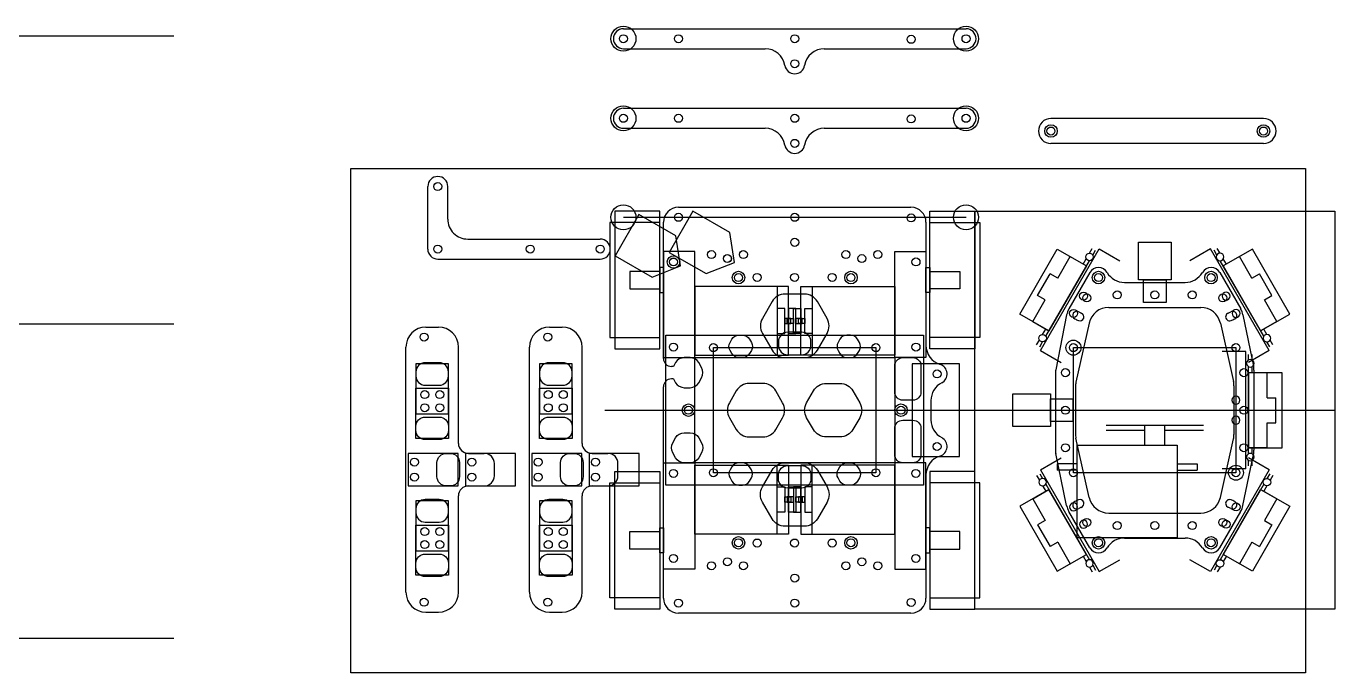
# Model space of a CAD drawing. Header units: millimetres. Extents: x -611 to 3806, y -1959 to 573.
# Drawn here: x 198 to 722, y -445 to -187 of the extents above; entities that cross this region are included whole.
import ezdxf

# ---------------------------------------------------------------- set-up
doc = ezdxf.new("R2010")
doc.units = ezdxf.units.MM
for name, color, linetype in [('内切', 7, 'Continuous'), ('外切', 2, 'Continuous'), ('部件', 22, 'Continuous')]:
    doc.layers.add(name, color=color, linetype=linetype)

# ---------------------------------------------------------------- blocks, each defined once
blk = doc.blocks.new('A$C40E74946')
at = {"layer": '部件', "color": 6}
blk.add_line((76.5, 28.5), (76.5, 56), dxfattribs=at)
at = {"layer": '部件', "color": 1}
for points in [[(11.5, 53.5), (29.5, 53.5), (29.5, -1.5), (11.5, -1.5)], [(31, 57), (43.5, 57), (43.5, 14.5), (31, 14.5)], [(43.5, 28.5), (43.5, 56), (81, 56), (81, 28.5)], [(81, 47.3), (84, 47.3), (84, 37.3), (81, 37.3)], [(84, 43.3), (86.5, 43.3), (86.5, 41.3), (84, 41.3)], [(17.5, 29.5), (29.5, 29.5), (29.5, 22.5), (17.5, 22.5)], [(29.5, 31), (31, 31), (31, 21), (29.5, 21)]]:
    blk.add_lwpolyline(points, close=True, dxfattribs=at)
at = {"layer": '部件'}
blk.add_lwpolyline([(9.5, 49), (29.5, 49), (29.5, 3), (9.5, 3)], close=True, dxfattribs=at)
at = {"layer": '部件', "color": 6}
for points in [[(76.5, 47.3), (79.5, 47.3), (79.5, 37.3), (76.5, 37.3)], [(79.5, 43.3), (82, 43.3), (82, 41.3), (79.5, 41.3)]]:
    blk.add_lwpolyline(points, close=True, dxfattribs=at)
at = {"layer": '部件', "color": 1, "lineweight": 0}
for centre in [(35, 52.75), (35, 18.75)]:
    blk.add_circle(centre, 1.6, dxfattribs=at)
blk = doc.blocks.new('A$C26002F25')
blk.add_lwpolyline([(9.5, 0), (19, 7.6), (19, 24.6), (0, 24.6), (0, 7.6), (9.5, 0)])
blk.add_circle((9.5, 3.2, -58.01), 1.56)
blk = doc.blocks.new('ry')
at = {"layer": '部件', "color": 3}
for p, q in [((400.85, -48.2), (400.85, -44.7)), ((400.85, -44.7), (410.85, -44.7)), ((410.85, -48.2), (410.85, -44.7)), ((390.85, -48.2), (400.85, -48.2)), ((390.85, -48.2), (390.85, -55.7)), ((410.85, -48.2), (420.85, -48.2)), ((420.85, -48.2), (420.85, -55.7)), ((383.6, -54.2), (385.8, -54.2)), ((383.6, -55.7), (385.8, -55.7)), ((388.4, -54.2), (390.85, -54.2)), ((388.4, -55.7), (423.3, -55.7)), ((420.85, -54.2), (423.3, -54.2)), ((425.9, -54.2), (428.1, -54.2)), ((425.9, -55.7), (428.1, -55.7))]:
    blk.add_line(p, q, dxfattribs=at)
at = {"layer": '部件', "color": 6}
for p, q in [((382.35, -56.7), (429.35, -56.7)), ((382.35, -56.7), (382.35, -66.2)), ((429.35, -56.7), (429.35, -66.2))]:
    blk.add_line(p, q, dxfattribs=at)
blk.add_lwpolyline([(390.85, -42.2), (420.85, -42.2), (420.85, -55.7), (390.85, -55.7)], close=True, dxfattribs=at)
at = {"layer": '部件', "color": 3}
for centre in [(387.1, -54.95), (424.6, -54.95)]:
    blk.add_circle(centre, 1.5, dxfattribs=at)
at = {"layer": '部件', "color": 6}
for centre in [(401.85, -60.7), (409.85, -60.7)]:
    blk.add_circle(centre, 1.6, dxfattribs=at)
blk = doc.blocks.new('rt')
at = {"layer": '部件', "color": 3}
for points in [[(444.6, -44), (457.6, -44), (457.6, -59), (444.6, -59)], [(446.6, -59), (455.6, -59), (455.6, -68), (446.6, -68)]]:
    blk.add_lwpolyline(points, close=True, dxfattribs=at)
blk.add_circle((451.1, -65), 1.6, dxfattribs=at)
blk = doc.blocks.new('shifu')
at = {"layer": '部件'}
for p, q in [((627.53, -447.08), (666.53, -447.08)), ((627.53, -449.08), (643.03, -449.08)), ((643.03, -455.08), (643.03, -447.08)), ((651.03, -455.08), (651.03, -447.08)), ((651.03, -449.08), (666.53, -449.08)), ((616.03, -462.58), (608.03, -462.58)), ((608.03, -462.58), (608.03, -465.08)), ((616.03, -465.08), (608.03, -465.08)), ((656.03, -462.58), (664.03, -462.58)), ((656.03, -465.08), (664.03, -465.08)), ((664.03, -462.58), (664.03, -465.08))]:
    blk.add_line(p, q, dxfattribs=at)
blk.add_lwpolyline([(616.03, -455.08), (656.03, -455.08), (656.03, -492.08), (616.03, -492.08)], close=True, dxfattribs=at)

msp = doc.modelspace()

# ---------------------------------------------------------------- linework, layer by layer
at = {"layer": '内切'}
for points in [[(518.694, -303.511), (514.826, -296.812, 0.2679492), (509.63, -293.812), (501.895, -293.812, 0.2679492), (496.698, -296.812), (492.831, -303.511, 0.2679492), (492.831, -309.511), (496.698, -316.211, 0.2679492), (501.895, -319.211), (509.63, -319.211, 0.2679492), (514.826, -316.211), (518.694, -309.511, 0.2679492)], [(488.421, -316.311), (487.671, -317.611, -0.2679492), (484.9, -319.211), (483.4, -319.211, -0.2679492), (480.629, -317.611), (479.879, -316.311, -0.2679492), (479.879, -313.111), (480.629, -311.812, -0.2679492), (483.4, -310.212), (484.9, -310.212, -0.2679492), (487.671, -311.812), (488.421, -313.111, -0.2679492)], [(523.103, -316.311), (523.853, -317.611, 0.2679492), (526.625, -319.211), (528.125, -319.211, 0.2679492), (530.896, -317.611), (531.646, -316.311, 0.2679492), (531.646, -313.111), (530.896, -311.812, 0.2679492), (528.125, -310.212), (526.625, -310.212, 0.2679492), (523.853, -311.812), (523.103, -313.111, 0.2679492)], [(548.962, -319.211), (553.062, -319.211, -0.4142136), (556.262, -322.411), (556.262, -333.011, -0.4142136), (553.062, -336.211), (548.962, -336.211, -0.4142136), (545.762, -333.011), (545.762, -322.411, -0.4142136)], [(367.28, -326.52), (367.28, -324.92, 0.4142136), (363.58, -321.22), (357.98, -321.22, 0.4142136), (354.28, -324.92), (354.28, -326.52, 0.4142136), (357.98, -330.22), (363.58, -330.22, 0.4142136)], [(416.72, -326.52), (416.72, -324.92, 0.4142136), (413.02, -321.22), (407.42, -321.22, 0.4142136), (403.72, -324.92), (403.72, -326.52, 0.4142136), (407.42, -330.22), (413.02, -330.22, 0.4142136)], [(500.921, -337.211), (498.208, -332.511, 0.2679492), (493.012, -329.511), (487.585, -329.511, 0.2679492), (482.389, -332.511), (479.676, -337.211, 0.2679492), (479.676, -343.211), (482.389, -347.91, 0.2679492), (487.585, -350.91), (493.012, -350.91, 0.2679492), (498.208, -347.91), (500.921, -343.211, 0.2679492)], [(510.529, -337.211), (513.242, -332.511, -0.2679492), (518.438, -329.511), (523.864, -329.511, -0.2679492), (529.06, -332.511), (531.773, -337.211, -0.2679492), (531.773, -343.211), (529.06, -347.91, -0.2679492), (523.864, -350.91), (518.438, -350.91, -0.2679492), (513.242, -347.91), (510.529, -343.211, -0.2679492)], [(367.28, -346.67), (367.28, -348.27, -0.4142136), (363.58, -351.97), (357.98, -351.97, -0.4142136), (354.28, -348.27), (354.28, -346.67, -0.4142136), (357.98, -342.97), (363.58, -342.97, -0.4142136)], [(416.72, -346.67), (416.72, -348.27, -0.4142136), (413.02, -351.97), (407.42, -351.97, -0.4142136), (403.72, -348.27), (403.72, -346.67, -0.4142136), (407.42, -342.97), (413.02, -342.97, -0.4142136)], [(548.962, -344.211), (553.062, -344.211, -0.4142136), (556.262, -347.411), (556.262, -358.011, -0.4142136), (553.062, -361.211), (548.962, -361.211, -0.4142136), (545.762, -358.011), (545.762, -347.411, -0.4142136)], [(468.536, -357.211), (467.381, -359.211, -0.2679492), (463.917, -361.211), (461.609, -361.211, -0.2679492), (458.145, -359.211), (456.99, -357.211, -0.2679492), (456.99, -353.211), (458.145, -351.212, -0.2679492), (461.609, -349.212), (463.917, -349.212, -0.2679492), (467.381, -351.212), (468.536, -353.211, -0.2679492)], [(368, -370.47), (366.4, -370.47, -0.4142136), (362.7, -366.77), (362.7, -361.17, -0.4142136), (366.4, -357.47), (368, -357.47, -0.4142136), (371.7, -361.17), (371.7, -366.77, -0.4142136)], [(417.44, -370.47), (415.84, -370.47, -0.4142136), (412.14, -366.77), (412.14, -361.17, -0.4142136), (415.84, -357.47), (417.44, -357.47, -0.4142136), (421.14, -361.17), (421.14, -366.77, -0.4142136)], [(488.421, -364.11), (487.671, -362.811, 0.2679492), (484.9, -361.211), (483.4, -361.211, 0.2679492), (480.629, -362.811), (479.879, -364.11, 0.2679492), (479.879, -367.31), (480.629, -368.609, 0.2679492), (483.4, -370.209), (484.9, -370.209, 0.2679492), (487.671, -368.609), (488.421, -367.31, 0.2679492)], [(518.694, -376.91), (514.826, -383.609, -0.2679492), (509.63, -386.609), (501.895, -386.609, -0.2679492), (496.698, -383.609), (492.831, -376.91, -0.2679492), (492.831, -370.91), (496.698, -364.211, -0.2679492), (501.895, -361.211), (509.63, -361.211, -0.2679492), (514.826, -364.211), (518.694, -370.91, -0.2679492)], [(523.103, -364.11), (523.853, -362.811, -0.2679492), (526.625, -361.211), (528.125, -361.211, -0.2679492), (530.896, -362.811), (531.646, -364.11, -0.2679492), (531.646, -367.31), (530.896, -368.609, -0.2679492), (528.125, -370.209), (526.625, -370.209, -0.2679492), (523.853, -368.609), (523.103, -367.31, -0.2679492)], [(367.28, -381.22), (367.28, -379.62, 0.4142136), (363.58, -375.92), (357.98, -375.92, 0.4142136), (354.28, -379.62), (354.28, -381.22, 0.4142136), (357.98, -384.92), (363.58, -384.92, 0.4142136)], [(416.72, -381.22), (416.72, -379.62, 0.4142136), (413.02, -375.92), (407.42, -375.92, 0.4142136), (403.72, -379.62), (403.72, -381.22, 0.4142136), (407.42, -384.92), (413.02, -384.92, 0.4142136)], [(367.28, -401.42), (367.28, -403.02, -0.4142136), (363.58, -406.72), (357.98, -406.72, -0.4142136), (354.28, -403.02), (354.28, -401.42, -0.4142136), (357.98, -397.72), (363.58, -397.72, -0.4142136)], [(416.72, -401.42), (416.72, -403.02, -0.4142136), (413.02, -406.72), (407.42, -406.72, -0.4142136), (403.72, -403.02), (403.72, -401.42, -0.4142136), (407.42, -397.72), (413.02, -397.72, -0.4142136)]]:
    msp.add_lwpolyline(points, format="xyb", close=True, dxfattribs=at)
for centre in [(437.262, -191.71), (459.262, -191.71), (505.762, -191.71), (552.315, -191.96), (574.262, -191.71), (505.762, -201.71), (437.262, -223.54), (459.262, -223.54), (505.762, -223.54), (552.315, -223.79), (574.262, -223.54), (608.24, -228.61), (693.24, -228.61), (505.762, -233.54), (363.022, -250.811), (459.262, -263.111), (505.762, -263.111), (552.315, -263.361), (505.762, -273.111), (363.012, -275.811), (400.012, -275.811), (428.012, -275.811), (472.47, -277.997, -98.014), (485.229, -277.997, -98.014), (526.22, -277.997, -98.014), (538.979, -277.997, -98.014), (457.262, -280.961), (478.85, -279.597, -98.014), (532.6, -279.597, -98.014), (554.262, -280.961), (483.266, -287.199), (490.725, -287.116), (505.725, -287.116), (520.725, -287.116), (528.259, -287.199), (627.266, -287.199), (672.259, -287.199), (634.762, -294.111), (649.762, -294.111), (664.762, -294.111), (622.562, -295.347), (676.963, -295.347), (357.53, -310.97), (406.97, -310.97), (457.262, -314.961), (473.225, -315.211), (538.225, -315.211), (554.262, -314.961), (617.225, -315.211), (682.225, -315.211), (562.687, -325.724), (614.025, -325.211), (685.425, -325.211), (357.78, -333.97), (363.78, -333.97), (407.22, -333.97), (413.22, -333.97), (357.78, -339.22), (363.78, -339.22), (407.22, -339.22), (413.22, -339.22), (463.262, -340.211), (548.262, -340.211), (614.025, -340.211), (685.425, -340.211), (562.687, -354.724), (614.025, -355.211), (685.425, -355.211), (353.7, -360.97), (376.63, -360.97), (403.14, -360.97), (426.07, -360.97), (353.7, -366.97), (376.63, -366.97), (403.14, -366.97), (426.07, -366.97), (457.262, -365.461), (473.225, -365.211), (538.225, -365.211), (554.187, -365.461), (617.225, -365.211), (682.225, -365.211), (357.78, -388.72), (363.78, -388.72), (407.22, -388.72), (413.22, -388.72), (622.562, -385.074), (634.762, -386.31), (649.762, -386.31), (664.762, -386.31), (676.963, -385.074), (357.78, -393.92), (363.78, -393.92), (407.22, -393.92), (413.22, -393.92), (483.266, -393.222), (490.725, -393.305), (505.725, -393.305), (520.725, -393.305), (528.259, -393.222), (627.266, -393.222), (672.259, -393.222), (457.262, -399.461), (472.47, -402.424, -98.014), (478.85, -400.824, -98.014), (485.229, -402.424, -98.014), (526.22, -402.424, -98.014), (532.6, -400.824, -98.014), (538.979, -402.424, -98.014), (554.187, -399.461), (505.762, -407.31), (357.53, -416.97), (406.97, -416.97), (459.262, -417.31), (505.762, -417.31), (552.315, -417.06)]:
    msp.add_circle(centre, 1.6, dxfattribs=at)
for centre, radius, start, end in [((618.562, -302.275), 1.6, 60, 240), ((619.825, -302.865), 1.6, 250, 70), ((622.562, -295.347), 6.4, 240, 250), ((679.699, -302.865), 1.6, 110, 290), ((676.963, -295.347), 6.4, 290, 300), ((680.963, -302.275), 1.6, 300, 120), ((622.562, -295.347), 9.6, 240, 250), ((676.963, -295.347), 9.6, 290, 300), ((618.562, -378.146), 1.6, 120, 300), ((622.562, -385.074), 9.6, 110, 120), ((619.825, -377.556), 1.6, 290, 110), ((679.699, -377.556), 1.6, 70, 250), ((680.963, -378.146), 1.6, 240, 60), ((676.963, -385.074), 9.6, 60, 70), ((622.562, -385.074), 6.4, 110, 120), ((676.963, -385.074), 6.4, 60, 70)]:
    msp.add_arc(centre, radius, start, end, dxfattribs=at)
at = {"layer": '外切'}
for p, q in [((437.262, -187.71), (574.262, -187.71)), ((437.262, -195.71), (493.93, -195.71)), ((517.595, -195.71), (574.262, -195.71)), ((437.262, -219.54), (574.262, -219.54)), ((693.24, -223.61), (608.24, -223.61)), ((437.262, -227.54), (493.93, -227.54)), ((517.595, -227.54), (574.262, -227.54)), ((693.24, -233.61), (608.24, -233.61)), ((359.012, -275.809), (359.022, -250.809)), ((367.017, -263.808), (367.022, -250.813)), ((459.262, -259.111), (552.262, -259.111)), ((453.262, -319.51), (453.262, -265.111)), ((558.262, -265.111), (558.262, -314.269)), ((375.017, -271.811), (428.012, -271.811)), ((363.012, -279.811), (428.012, -279.811)), ((623.802, -285.199), (615.429, -299.701)), ((675.723, -285.199), (684.106, -299.718)), ((637.607, -289.111), (661.917, -289.111)), ((614.509, -302.149), (610.177, -324.05)), ((631.34, -299.111), (668.185, -299.111)), ((685.01, -302.092), (689.258, -322.55)), ((358.28, -306.97), (363.28, -306.97)), ((407.72, -306.97), (412.72, -306.97)), ((623.534, -305.36), (618.219, -329.053)), ((675.991, -305.36), (681.231, -328.717)), ((350.28, -412.97), (350.28, -314.97)), ((371.28, -353.47), (371.28, -314.97)), ((399.72, -412.97), (399.72, -314.97)), ((420.72, -353.47), (420.72, -314.97)), ((457.279, -322.71), (456.462, -322.71)), ((689.425, -324.176), (689.425, -356.245)), ((457.279, -327.71), (456.462, -327.71)), ((610.025, -325.602), (610.025, -355.882)), ((453.262, -415.31), (453.262, -330.91)), ((618.025, -330.804), (618.025, -349.617)), ((681.425, -330.468), (681.425, -349.953)), ((560.262, -336.35), (560.262, -344.098)), ((623.534, -375.061), (618.219, -351.368)), ((675.991, -375.061), (681.231, -351.704)), ((375.28, -357.47), (381.63, -357.47)), ((424.72, -357.47), (431.07, -357.47)), ((614.514, -378.329), (610.192, -357.508)), ((685.01, -378.329), (689.258, -357.871)), ((385.63, -366.47), (385.63, -361.47)), ((435.07, -366.47), (435.07, -361.47)), ((558.262, -366.179), (558.262, -415.31)), ((375.28, -370.47), (381.63, -370.47)), ((424.72, -370.47), (431.07, -370.47)), ((371.28, -412.97), (371.28, -374.47)), ((420.72, -412.97), (420.72, -374.47)), ((623.802, -395.222), (615.419, -380.703)), ((631.34, -381.31), (668.185, -381.31)), ((675.723, -395.222), (684.106, -380.703)), ((637.607, -391.31), (661.917, -391.31)), ((358.28, -420.97), (363.28, -420.97)), ((407.72, -420.97), (412.72, -420.97)), ((552.262, -421.31), (459.262, -421.31))]:
    msp.add_line(p, q, dxfattribs=at)
msp.add_lwpolyline([(457.279, -327.71), (458.145, -329.209, 0.2679492), (461.609, -331.209), (463.917, -331.209, 0.2679492), (467.381, -329.209), (468.536, -327.21, 0.2679492), (468.536, -323.21), (467.381, -321.211, 0.2679492), (463.917, -319.211), (461.609, -319.211, 0.2679492), (458.145, -321.211), (457.279, -322.71)], format="xyb", dxfattribs=at)
for centre, radius, start, end in [((437.262, -191.71), 4, 90, 270), ((574.262, -191.71), 4, 270, 90), ((493.93, -203.71), 8, 9.59407, 90), ((517.595, -203.71), 8, 90, 170.40593), ((505.762, -201.71), 4, 189.59407, 350.40593), ((437.262, -223.54), 4, 90, 270), ((574.262, -223.54), 4, 270, 90), ((608.24, -228.61), 5, 90, 270), ((693.24, -228.61), 5, 270, 90), ((493.93, -235.54), 8, 9.59407, 90), ((517.595, -235.54), 8, 90, 170.40593), ((505.762, -233.54), 4, 189.59407, 350.40593), ((363.022, -250.811), 4, 359.97708, 179.97708), ((459.262, -265.111), 6, 90, 180), ((552.262, -265.111), 6, 0, 90), ((375.017, -263.811), 8, 179.97708, 270), ((428.012, -275.811), 4, 270, 90), ((363.012, -275.811), 4, 179.97708, 270), ((627.266, -287.199), 4, 30.48443, 150), ((637.607, -281.111), 8, 210.48443, 270), ((661.917, -281.111), 8, 270, 329.51557), ((672.259, -287.199), 4, 30, 149.51557), ((622.357, -303.701), 8, 150, 168.81078), ((631.34, -307.111), 8, 90, 167.35545), ((668.185, -307.111), 8, 12.64455, 90), ((677.177, -303.718), 8, 11.72842, 30), ((358.28, -314.97), 8, 90, 180), ((363.28, -314.97), 8, 0, 90), ((407.72, -314.97), 8, 90, 180), ((412.72, -314.97), 8, 0, 90), ((566.262, -314.269), 8, 180, 252.66603), ((456.462, -319.51), 3.2, 180, 270), ((562.687, -325.724), 4, 297.68483, 72.66603), ((618.025, -325.602), 8, 168.81078, 180), ((681.425, -324.176), 8, 0, 11.72842), ((456.462, -330.91), 3.2, 90, 180), ((568.262, -336.35), 8, 117.68483, 180), ((626.025, -330.804), 8, 167.35545, 180), ((673.425, -330.468), 8, 0, 12.64455), ((568.262, -344.098), 8, 180, 242.31517), ((626.025, -349.617), 8, 180, 192.64455), ((673.425, -349.953), 8, 347.35545, 0), ((375.28, -353.47), 4, 180, 270), ((424.72, -353.47), 4, 180, 270), ((562.687, -354.724), 4, 287.33397, 62.31517), ((618.025, -355.882), 8, 180, 191.72842), ((381.63, -361.47), 4, 0, 90), ((431.07, -361.47), 4, 0, 90), ((566.262, -366.179), 8, 107.33397, 180), ((681.425, -356.245), 8, 348.27158, 0), ((375.28, -374.47), 4, 90, 180), ((381.63, -366.47), 4, 270, 0), ((424.72, -374.47), 4, 90, 180), ((431.07, -366.47), 4, 270, 0), ((631.34, -373.31), 8, 192.64455, 270), ((668.185, -373.31), 8, 270, 347.35545), ((622.347, -376.703), 8, 191.72842, 210), ((677.177, -376.703), 8, 330, 348.27158), ((637.607, -399.31), 8, 90, 149.51557), ((661.917, -399.31), 8, 30.48443, 90), ((627.266, -393.222), 4, 210, 329.51557), ((672.259, -393.222), 4, 210.48443, 330), ((358.28, -412.97), 8, 180, 270), ((363.28, -412.97), 8, 270, 0), ((407.72, -412.97), 8, 180, 270), ((412.72, -412.97), 8, 270, 0), ((459.262, -415.31), 6, 180, 270), ((552.262, -415.31), 6, 270, 0)]:
    msp.add_arc(centre, radius, start, end, dxfattribs=at)
at = {"layer": '部件'}
for p, q in [((67.6, -190.6), (257.4, -190.6)), ((437.262, -263.111), (574.262, -263.111)), ((67.6, -305.652), (257.4, -305.652)), ((429.762, -340.211), (581.762, -340.211)), ((67.6, -431.352), (257.4, -431.352))]:
    msp.add_line(p, q, dxfattribs=at)
at = {"layer": '部件', "color": 4}
msp.add_line((577.762, -340.211), (721.762, -340.211), dxfattribs=at)
at = {"layer": '部件', "color": 3}
for points in [[(328.3, -243.59), (710.1, -243.59), (710.1, -445.19), (328.3, -445.19)], [(465.762, -361.211), (465.762, -319.211), (545.762, -319.211), (545.762, -361.211)]]:
    msp.add_lwpolyline(points, close=True, dxfattribs=at)
at = {"layer": '部件', "color": 4}
for points in [[(577.762, -260.711), (721.762, -260.711), (721.762, -419.711), (577.762, -419.711)], [(454.225, -310.211), (557.225, -310.211), (557.225, -370.211), (454.225, -370.211)], [(473.225, -365.211), (473.225, -315.211), (538.225, -315.211), (538.225, -365.211)], [(617.225, -365.211), (617.225, -315.211), (682.225, -315.211), (682.225, -365.211)]]:
    msp.add_lwpolyline(points, close=True, dxfattribs=at)
at = {"layer": '部件', "color": 6}
for points in [[(499.262, -312.761), (499.262, -314.361, 0.4142136), (502.962, -318.061), (508.562, -318.061, 0.4142136), (512.262, -314.361), (512.262, -312.761, 0.4142136), (508.562, -309.061), (502.962, -309.061, 0.4142136)], [(499.262, -367.661), (499.262, -366.061, -0.4142136), (502.962, -362.361), (508.562, -362.361, -0.4142136), (512.262, -366.061), (512.262, -367.661, -0.4142136), (508.562, -371.361), (502.962, -371.361, -0.4142136)]]:
    msp.add_lwpolyline(points, format="xyb", close=True, dxfattribs=at)
at = {"layer": '部件'}
for points in [[(354.28, -341.72), (367.28, -341.72), (367.28, -321.72), (354.28, -321.72)], [(403.72, -341.72), (416.72, -341.72), (416.72, -321.72), (403.72, -321.72)], [(354.28, -331.47), (367.28, -331.47), (367.28, -351.47), (354.28, -351.47)], [(403.72, -331.47), (416.72, -331.47), (416.72, -351.47), (403.72, -351.47)], [(351.2, -357.47), (351.2, -370.47), (371.2, -370.47), (371.2, -357.47)], [(374.13, -357.47), (374.13, -370.47), (394.13, -370.47), (394.13, -357.47)], [(400.64, -357.47), (400.64, -370.47), (420.64, -370.47), (420.64, -357.47)], [(423.57, -357.47), (423.57, -370.47), (443.57, -370.47), (443.57, -357.47)], [(354.28, -396.42), (367.28, -396.42), (367.28, -376.42), (354.28, -376.42)], [(403.72, -396.42), (416.72, -396.42), (416.72, -376.42), (403.72, -376.42)], [(354.28, -386.22), (367.28, -386.22), (367.28, -406.22), (354.28, -406.22)], [(403.72, -386.22), (416.72, -386.22), (416.72, -406.22), (403.72, -406.22)]]:
    msp.add_lwpolyline(points, close=True, dxfattribs=at)
at = {"layer": '部件', "color": 6}
msp.add_lwpolyline([(552.687, -321.711), (552.687, -358.711), (571.687, -358.711), (571.687, -321.711)], close=True, dxfattribs=at)
for centre in [(437.262, -191.71), (574.262, -191.71), (437.262, -223.54), (574.262, -223.54), (437.262, -263.111), (574.262, -263.111)]:
    msp.add_circle(centre, 5, dxfattribs=at)
at = {"layer": '部件'}
for centre, radius in [((608.24, -228.61), 2.5), ((693.24, -228.61), 2.5), ((457.262, -280.961), 2.5), ((483.266, -287.199), 2.5), ((528.259, -287.199), 2.5), ((627.266, -287.199), 2.5), ((672.259, -287.199), 2.5), ((617.225, -315.211), 3), ((463.262, -340.211), 2.5), ((548.262, -340.211), 2.5), ((682.225, -365.211), 3), ((483.266, -393.222), 2.5), ((528.259, -393.222), 2.5), ((627.266, -393.222), 2.5), ((672.259, -393.222), 2.5)]:
    msp.add_circle(centre, radius, dxfattribs=at)

# ---------------------------------------------------------------- block references
at = {"color": 1, "xscale": -1, "rotation": 180}
msp.add_blockref('A$C40E74946', (422.262, -262.211), dxfattribs=at)
at = {"color": 1, "rotation": 180}
msp.add_blockref('A$C40E74946', (589.262, -262.211), dxfattribs=at)
at = {"color": 1}
msp.add_blockref('A$C40E74946', (422.262, -418.21), dxfattribs=at)
at = {"color": 1, "xscale": -1}
msp.add_blockref('A$C40E74946', (589.262, -418.21), dxfattribs=at)
at = {"layer": '外切'}
for name, p, rotation in [('ry', (363.77, -619.188), 59.99999999999966), ('rt', (549.025, -791.311), 90), ('ry', (935.755, -61.233), 239.9999999999998)]:
    msp.add_blockref(name, p, dxfattribs=dict(at, rotation=rotation))
at = {"layer": '外切', "xscale": -1}
for p, rotation in [((935.755, -619.188), 300.0000000000006), ((742.925, -746.061), 270), ((363.77, -61.233), 120.0000000000016)]:
    msp.add_blockref('ry', p, dxfattribs=dict(at, rotation=rotation))
at = {"layer": '外切'}
for name, p in [('rt', (198.662, -229.111)), ('shifu', (2.732, 100.869))]:
    msp.add_blockref(name, p, dxfattribs=at)
at = {"layer": '部件', "color": 5, "lineweight": -3}
for p, rotation in [((476.871, -289.425, -40), 59.99999999999899), ((455.284, -290.788, 58.014), 59.99999999999898)]:
    msp.add_blockref('A$C26002F25', p, dxfattribs=dict(at, rotation=rotation))

doc.saveas('drawing.dxf')
